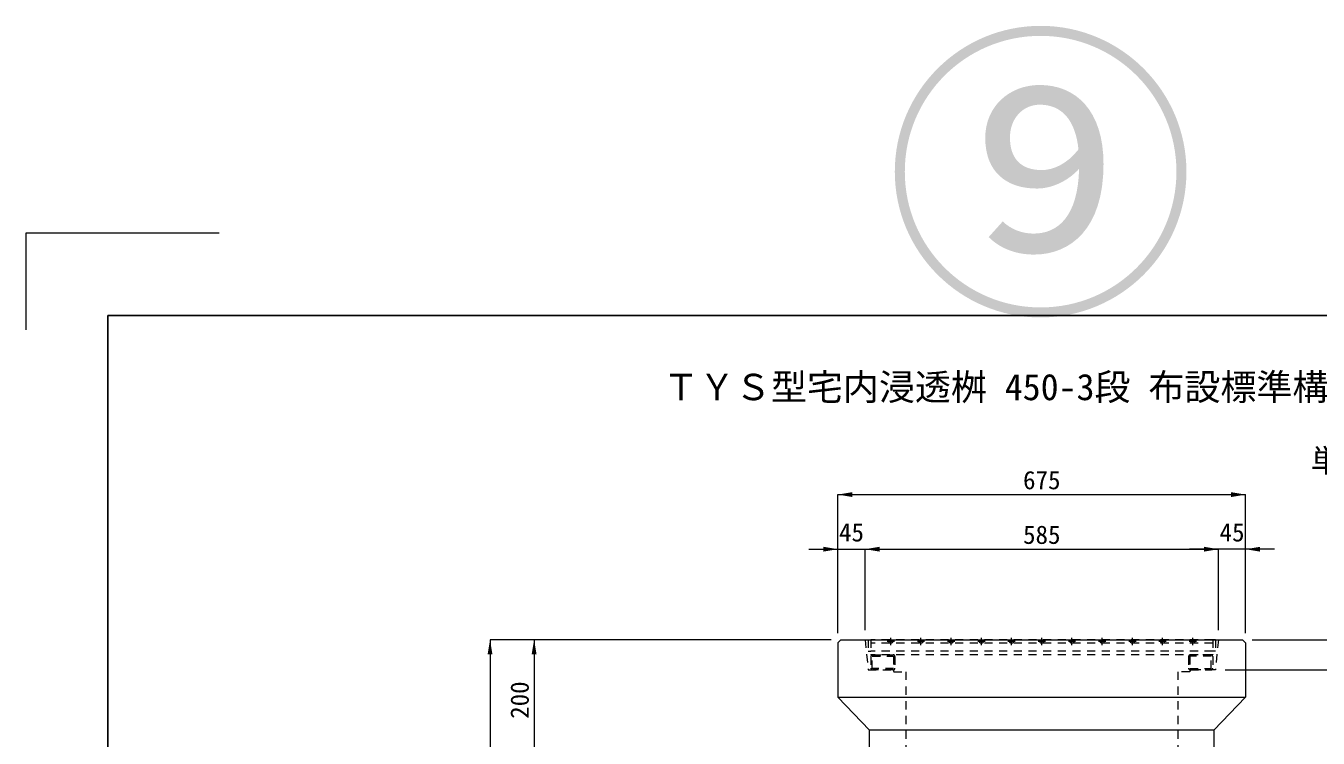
# Model space of a CAD drawing. Units: millimetres at full size; some dimension numbers follow another scale. Extents: x 40781 to 122968, y -21714 to -2620.
# Drawn here: x 63935 to 66075, y -16099 to -14919 of the extents above; entities that cross this region are included whole.
import ezdxf
from ezdxf.enums import TextEntityAlignment as Align

# ---------------------------------------------------------------- set-up
doc = ezdxf.new("R2010")
doc.units = ezdxf.units.MM
doc.header["$LTSCALE"] = 18
for name, pattern in [('CHAIN', [18.5, 12, -1.5, 3.5, -1.5]), ('USER1', [1.35, 0.75, -0.6]), ('USER2', [1.35, 0.75, -0.6])]:
    doc.linetypes.add(name, pattern=pattern)
for name, color, linetype, lineweight in [('0_2', 7, 'Continuous', 9), ('Center', 1, 'CHAIN', 5), ('Defpoints_3', 7, 'Continuous', 13), ('グレーチング', 7, 'USER1', 9), ('寸法線', 7, 'Continuous', 9), ('嵩上断面', 112, 'USER1', 9), ('本体', 2, 'Continuous', 13), ('枠', 5, 'Continuous', 25)]:
    doc.layers.add(name, color=color, linetype=linetype, lineweight=lineweight)
doc.layers.add('図面№', color=6, linetype='Continuous')
doc.styles.add('ＭＳ ゴシック', font='')
doc.styles.get('ＭＳ ゴシック').set_extended_font_data('MS Gothic')

# ---------------------------------------------------------------- blocks, each defined once
blk = doc.blocks.new('filled_arrow')
at = {"color": 0, "linetype": 'Continuous', "lineweight": -2}
blk.add_solid([(7.5, 1.25), (0, 0), (7.5, -1.25)], dxfattribs=at)

msp = doc.modelspace()

# ---------------------------------------------------------------- linework, layer by layer
at = {"layer": 'Center'}
for p, q in [((65373.38, -15938.65), (65361.38, -15938.65)), ((65367.38, -15944.65), (65367.38, -15932.65)), ((65423.38, -15938.65), (65411.38, -15938.65)), ((65417.38, -15944.65), (65417.38, -15932.65)), ((65473.38, -15938.65), (65461.38, -15938.65)), ((65467.38, -15944.65), (65467.38, -15932.65)), ((65523.38, -15938.65), (65511.38, -15938.65)), ((65517.38, -15944.65), (65517.38, -15932.65)), ((65573.38, -15938.65), (65561.38, -15938.65)), ((65567.38, -15944.65), (65567.38, -15932.65)), ((65623.38, -15938.65), (65611.38, -15938.65)), ((65617.38, -15944.65), (65617.38, -15932.65)), ((65673.38, -15938.65), (65661.38, -15938.65)), ((65667.38, -15944.65), (65667.38, -15932.65)), ((65723.38, -15938.65), (65711.38, -15938.65)), ((65717.38, -15944.65), (65717.38, -15932.65)), ((65773.38, -15938.65), (65761.38, -15938.65)), ((65767.38, -15944.65), (65767.38, -15932.65)), ((65823.38, -15938.65), (65811.38, -15938.65)), ((65817.38, -15944.65), (65817.38, -15932.65)), ((65873.38, -15938.65), (65861.38, -15938.65)), ((65867.38, -15944.65), (65867.38, -15932.65))]:
    msp.add_line(p, q, dxfattribs=at)
at = {"layer": 'Defpoints_3'}
for p, q in [((63935.47, -15262.67), (63935.47, -15422.67)), ((64255.47, -15262.67), (63935.47, -15262.67))]:
    msp.add_line(p, q, dxfattribs=at)
at = {"layer": 'グレーチング'}
for p, q in [((65329.88, -15935.65), (65334.38, -15935.65)), ((65329.88, -15935.65), (65329.88, -15954.65)), ((65334.38, -15935.65), (65334.38, -15960.65)), ((65900.38, -15935.65), (65334.38, -15935.65)), ((65900.38, -15935.65), (65900.38, -15960.65)), ((65904.88, -15935.65), (65900.38, -15935.65)), ((65904.88, -15935.65), (65904.88, -15954.65)), ((65329.88, -15954.65), (65334.38, -15954.65)), ((65900.38, -15941.65), (65334.38, -15941.65)), ((65900.38, -15954.65), (65334.38, -15954.65)), ((65904.88, -15954.65), (65900.38, -15954.65)), ((65900.38, -15960.65), (65334.38, -15960.65))]:
    msp.add_line(p, q, dxfattribs=at)
for centre in [(65367.38, -15938.65), (65417.38, -15938.65), (65467.38, -15938.65), (65517.38, -15938.65), (65567.38, -15938.65), (65617.38, -15938.65), (65667.38, -15938.65), (65717.38, -15938.65), (65767.38, -15938.65), (65817.38, -15938.65), (65867.38, -15938.65)]:
    msp.add_circle(centre, 3, dxfattribs=at)
at = {"layer": '寸法線'}
for p, q in [((65279.88, -15695.38), (65954.88, -15695.38)), ((65279.88, -15924.65), (65279.88, -15695.38)), ((65954.88, -15924.65), (65954.88, -15695.38)), ((65231.88, -15785.8), (65372.88, -15785.8)), ((65279.88, -15924.65), (65279.88, -15785.8)), ((65324.88, -15919.65), (65324.88, -15785.8)), ((65324.88, -15785.8), (65909.88, -15785.8)), ((65324.88, -15919.65), (65324.88, -15785.8)), ((66002.88, -15785.8), (65861.88, -15785.8)), ((65909.88, -15919.65), (65909.88, -15785.8)), ((65909.88, -15919.65), (65909.88, -15785.8)), ((65954.88, -15924.65), (65954.88, -15785.8)), ((64703.93, -15935.65), (64703.93, -18135.65)), ((65268.88, -15935.65), (64703.93, -15935.65)), ((64776.95, -15935.65), (64776.95, -16135.65)), ((65168.88, -15935.65), (64776.95, -15935.65)), ((65965.88, -15935.65), (66485.78, -15935.65)), ((65965.88, -15935.65), (66593.53, -15935.65)), ((65920.87, -15985.64), (66485.78, -15985.64)), ((65920.87, -15985.64), (66485.78, -15985.64)), ((65920.87, -15985.64), (66399.43, -15985.64))]:
    msp.add_line(p, q, dxfattribs=at)
at = {"layer": '嵩上断面'}
for p, q in [((65334.38, -15963.65), (65334.38, -15982.65)), ((65337.38, -15960.65), (65371.38, -15960.65)), ((65374.38, -15963.65), (65374.38, -15982.65)), ((65860.38, -15963.65), (65860.38, -15982.65)), ((65897.38, -15960.65), (65863.38, -15960.65)), ((65900.38, -15963.65), (65900.38, -15982.65)), ((65371.38, -15985.65), (65337.38, -15985.65)), ((65863.38, -15985.65), (65897.38, -15985.65))]:
    msp.add_line(p, q, dxfattribs=at)
for points in [[(65372.08, -15962.95), (65372.08, -15983.35), (65336.68, -15983.35), (65336.68, -15962.95)], [(65862.68, -15962.95), (65862.68, -15983.35), (65898.08, -15983.35), (65898.08, -15962.95)]]:
    msp.add_lwpolyline(points, close=True, dxfattribs=at)
for centre, start, end in [((65337.38, -15963.65), 90, 180), ((65371.38, -15963.65), 0, 90), ((65863.38, -15963.65), 90, 180), ((65897.38, -15963.65), 0, 90), ((65337.38, -15982.65), 180, 270), ((65371.38, -15982.65), 270, 0), ((65863.38, -15982.65), 180, 270), ((65897.38, -15982.65), 270, 0)]:
    msp.add_arc(centre, 3, start, end, dxfattribs=at)
at = {"layer": '本体'}
for p, q in [((65279.88, -15940.65), (65284.88, -15935.65)), ((65284.88, -15935.65), (65949.88, -15935.65)), ((65949.88, -15935.65), (65954.88, -15940.65)), ((65279.88, -15940.65), (65279.88, -16030.65)), ((65954.88, -15940.65), (65954.88, -16030.65))]:
    msp.add_line(p, q, dxfattribs=at)
at = {"layer": '本体', "linetype": 'USER2'}
for p, q in [((65324.88, -15935.65), (65329.88, -15985.65)), ((65909.88, -15935.65), (65904.87, -15985.64)), ((65329.88, -15985.65), (65371.38, -15985.65)), ((65371.38, -15985.65), (65372.38, -15988.85)), ((65372.38, -15988.85), (65392.38, -15988.85)), ((65392.38, -15988.85), (65392.38, -16585.65)), ((65862.37, -15988.85), (65842.38, -15988.86)), ((65842.38, -15988.86), (65842.38, -16585.65)), ((65863.37, -15985.65), (65862.38, -15988.85)), ((65904.87, -15985.64), (65863.37, -15985.65))]:
    msp.add_line(p, q, dxfattribs=at)
at = {"layer": '本体', "lineweight": 9}
for p, q in [((65279.88, -16030.65), (65954.88, -16030.65)), ((65902.38, -16085.65), (65332.38, -16085.65))]:
    msp.add_line(p, q, dxfattribs=at)
at = {"layer": '本体'}
for points in [[(65332.38, -16535.65), (65332.38, -16085.65), (65279.88, -16030.65)], [(65954.88, -16030.65), (65902.38, -16085.65), (65902.38, -16535.65)]]:
    msp.add_lwpolyline(points, dxfattribs=at)
at = {"layer": '枠'}
for p in [(67159.47, -15398.67), (64071.47, -19878.67)]:
    msp.add_line(p, (64071.47, -15398.67), dxfattribs=at)

# ---------------------------------------------------------------- block references
at = {"layer": '寸法線', "xscale": 3.2, "yscale": 3.2}
for p in [(65279.88, -15695.38), (65324.88, -15785.8), (65324.88, -15785.8), (65954.88, -15785.8)]:
    msp.add_blockref('filled_arrow', p, dxfattribs=at)
for p, rotation in [((65954.88, -15695.38), 180), ((65279.88, -15785.8), 180), ((65909.88, -15785.8), 180), ((65909.88, -15785.8), 180), ((64703.93, -15935.65), 270), ((64776.95, -15935.65), 270)]:
    msp.add_blockref('filled_arrow', p, dxfattribs=dict(at, rotation=rotation))

# ---------------------------------------------------------------- texts
at = {"layer": '0_2', "style": 'ＭＳ ゴシック'}
msp.add_text('ＴＹＳ型宅内浸透桝 450-3段 布設標準構造図 ', height=43.67, dxfattribs=at).set_placement((65615.47, -15495.41), align=Align.TOP_CENTER)
at = {"layer": '図面№', "style": 'ＭＳ ゴシック'}
msp.add_text('⑨', height=379.8, dxfattribs=at).set_placement((65615.47, -15471.5), align=Align.BOTTOM_CENTER)
at = {"layer": '寸法線', "style": 'ＭＳ ゴシック'}
msp.add_text('単位：ｍｍ', height=37.98, dxfattribs=at).set_placement((66062.65, -15669.37), align=Align.BOTTOM_LEFT)
for s, p in [('675', (65617.38, -15671.38)), ('45', (65302.38, -15757.8)), ('45', (65932.38, -15757.8)), ('585', (65617.38, -15761.8))]:
    msp.add_text(s, height=30.38, dxfattribs=at).set_placement(p, align=Align.MIDDLE_CENTER)
msp.add_text('200', height=30.38, rotation=90, dxfattribs=at).set_placement((64752.95, -16035.65), align=Align.MIDDLE_CENTER)

doc.saveas('drawing.dxf')
